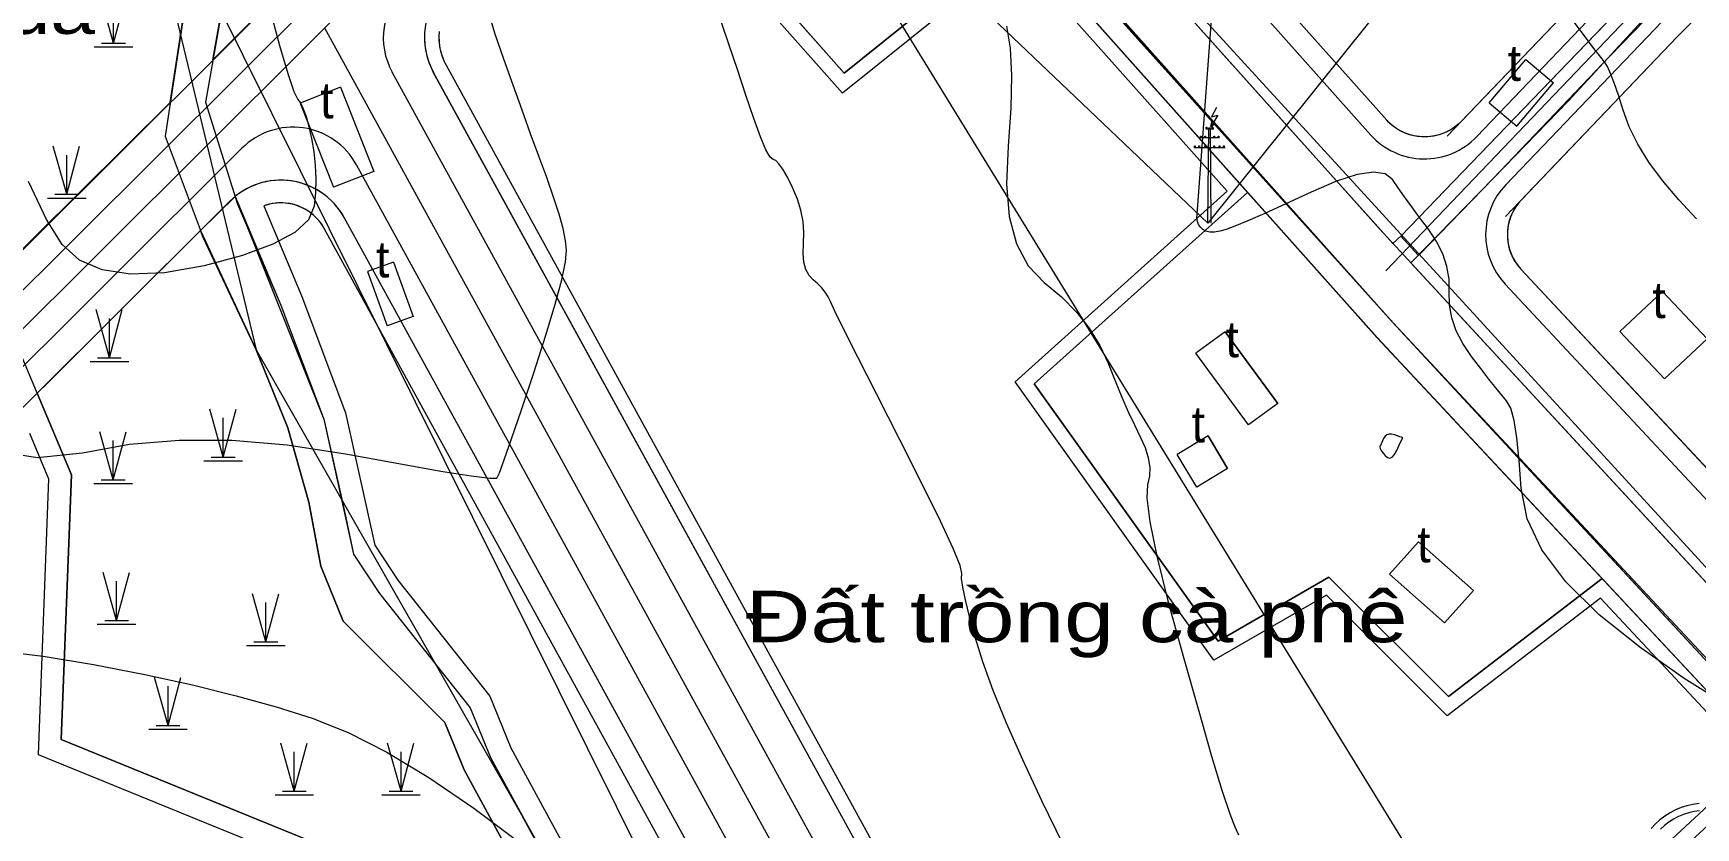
# Model space of a CAD drawing. Header units: metres. Extents: x 532950 to 537618, y 1849954 to 1853119.
# Drawn here: x 534323 to 534553, y 1851866 to 1851975.9 of the extents above; entities that cross this region are included whole.
import ezdxf

# ---------------------------------------------------------------- set-up
doc = ezdxf.new("R2010")
doc.units = ezdxf.units.M
doc.header["$LTSCALE"] = 3.1
for name, color, linetype, lineweight in [('11', 7, 'Continuous', 13), ('12', 7, 'Continuous', 13), ('36', 7, 'Continuous', 13), ('4', 7, 'Continuous', 13), ('45', 7, 'Continuous', 13), ('46', 7, 'Continuous', 13), ('48', 7, 'Continuous', 13), ('50', 7, 'Continuous', 13), ('52', 7, 'Continuous', 13), ('53', 7, 'Continuous', 13), ('55', 7, 'Continuous', 13), ('58', 7, 'Continuous', 13), ('9', 7, 'Continuous', 13)]:
    doc.layers.add(name, color=color, linetype=linetype, lineweight=lineweight)

msp = doc.modelspace()

# ---------------------------------------------------------------- linework, layer by layer
at = {"layer": '11'}
for points in [[(534431.22, 1852044.41), (534248.25, 1851861.97), (534062.73, 1851708.69)], [(534444.92, 1852021.67), (534639.61, 1851808.9)], [(534510.12, 1851943.06), (534545.58, 1851980.15)], [(534363.3, 1851976.69), (534468.02, 1851785.78)]]:
    msp.add_lwpolyline(points, dxfattribs=at)
at = {"layer": '12'}
for points in [[(534456.28, 1851779.34), (534363.27, 1851948.9), (534362.96, 1851949.42), (534362.6, 1851949.91), (534362.19, 1851950.36), (534361.75, 1851950.78), (534361.27, 1851951.16), (534360.77, 1851951.49), (534360.23, 1851951.78), (534359.67, 1851952.02), (534359.09, 1851952.21), (534358.5, 1851952.35), (534357.89, 1851952.43), (534357.28, 1851952.46), (534356.68, 1851952.43), (534356.07, 1851952.35), (534355.48, 1851952.22), (534354.9, 1851952.04), (534360.16, 1851939.48), (534366.21, 1851923.41), (534370.24, 1851905.08), (534373.44, 1851900.26), (534386.18, 1851884.18), (534389.08, 1851877.05), (534402.15, 1851852.94)], [(534357.2, 1851952.46), (534356.86, 1851952.45), (534356.53, 1851952.42), (534356.2, 1851952.37), (534355.87, 1851952.31), (534355.54, 1851952.24), (534355.21, 1851952.15), (534354.9, 1851952.04)], [(534354.9, 1851952.04), (534360.16, 1851939.48), (534366.21, 1851923.41), (534370.24, 1851905.08), (534373.44, 1851900.26), (534386.18, 1851884.18), (534389.08, 1851877.05), (534402.15, 1851852.94), (534428.03, 1851826.22), (534439.8, 1851807.68), (534449.45, 1851780.91), (534466.59, 1851713.59), (534473.32, 1851675.52)], [(534456.28, 1851779.34), (534363.27, 1851948.9), (534363.11, 1851949.19), (534362.92, 1851949.47), (534362.73, 1851949.74), (534362.52, 1851950.01), (534362.3, 1851950.26), (534362.06, 1851950.5), (534361.82, 1851950.73), (534361.56, 1851950.94), (534361.29, 1851951.15), (534361.01, 1851951.34), (534360.73, 1851951.52), (534360.43, 1851951.68), (534360.13, 1851951.83), (534359.82, 1851951.96), (534359.51, 1851952.08), (534359.19, 1851952.18), (534358.87, 1851952.27), (534358.54, 1851952.34), (534358.21, 1851952.39), (534357.87, 1851952.43), (534357.54, 1851952.45), (534357.2, 1851952.46)], [(534322.47, 1851920.59), (534325.14, 1851914.26), (534323.67, 1851876.1), (534363.27, 1851859.97), (534398.02, 1851827.91), (534428.33, 1851763), (534427.44, 1851731.08), (534438.11, 1851713.3), (534441.61, 1851663.48)], [(534322.47, 1851920.59), (534325.14, 1851914.26), (534323.67, 1851876.1), (534363.27, 1851859.97), (534398.02, 1851827.91), (534428.33, 1851763), (534427.44, 1851731.08), (534438.11, 1851713.3), (534441.61, 1851663.48)]]:
    msp.add_lwpolyline(points, dxfattribs=at)
at = {"layer": '36'}
for points in [[(534588.65, 1851673.97), (534636.8, 1851730.77), (534618.15, 1851749.42), (534633.4, 1851764.67), (534597.04, 1851801.02), (534557.85, 1851842.81), (534542.7, 1851857.96), (534561.06, 1851874.97), (534539.8, 1851897.76), (534518.6, 1851881.49), (534501.91, 1851898.18), (534486.33, 1851889.18), (534458.81, 1851927.71), (534488.17, 1851954.07), (534458.9, 1851986.92), (534434.95, 1851967.63), (534418.23, 1851986.56)], [(534557.85, 1851842.81), (534542.7, 1851857.96), (534561.06, 1851874.97), (534539.8, 1851897.76), (534518.6, 1851881.49), (534501.91, 1851898.18), (534486.33, 1851889.18), (534458.81, 1851927.71), (534488.17, 1851954.07), (534458.9, 1851986.92), (534434.95, 1851967.63), (534418.23, 1851986.56)], [(534379.16, 1851976.17), (534379.12, 1851975.48), (534379.14, 1851974.8), (534379.22, 1851974.11), (534379.36, 1851973.44), (534379.55, 1851972.78), (534379.8, 1851972.14), (534380.11, 1851971.52), (534478.76, 1851791.67), (534489.96, 1851769.15), (534499.31, 1851745.79), (534506.75, 1851721.76), (534528.9, 1851638.49)], [(534379.14, 1851975.98), (534379.12, 1851975.62), (534379.12, 1851975.27), (534379.13, 1851974.91), (534379.16, 1851974.56), (534379.21, 1851974.21), (534379.27, 1851973.86), (534379.34, 1851973.51), (534379.43, 1851973.16), (534379.54, 1851972.83), (534379.66, 1851972.49), (534379.79, 1851972.16), (534379.94, 1851971.84)], [(534379.94, 1851971.84), (534380.11, 1851971.52), (534478.76, 1851791.67)]]:
    msp.add_lwpolyline(points, dxfattribs=at)
at = {"layer": '4'}
msp.add_lwpolyline([(534396.34, 1851848.68), (534382.62, 1851873.99), (534379.95, 1851880.55), (534365.87, 1851894.59), (534362.78, 1851902.19), (534361.14, 1851911.02), (534358.23, 1851921.32), (534353.84, 1851932.14), (534346.15, 1851948.64), (534350.94, 1851953.35), (534363.19, 1851922.51), (534367.3, 1851903.83), (534370.9, 1851898.41), (534383.44, 1851882.58), (534386.24, 1851875.7), (534399.6, 1851851.07)], dxfattribs=at)
at = {"layer": '45'}
msp.add_lwpolyline([(534317.02, 1851941.62), (534341.97, 1851966.36), (534345.35, 1851988.6), (534345.65, 1852005.86), (534342.72, 1852019.6), (534343.77, 1852033.72), (534349.9, 1852051.97), (534351.37, 1852063.16), (534319.84, 1852064.29), (534287.39, 1852051.6), (534266.23, 1851993.79), (534232.37, 1851965.59), (534194.29, 1851944.44), (534188.64, 1851914.83), (534215.45, 1851895.09), (534256.36, 1851895.09), (534285.98, 1851920.47)], close=True, dxfattribs=at)
msp.add_lwpolyline([(534396.34, 1851848.68), (534382.62, 1851873.99), (534379.95, 1851880.55), (534365.87, 1851894.59), (534362.78, 1851902.19), (534361.14, 1851911.02), (534358.23, 1851921.32), (534353.84, 1851932.14), (534346.52, 1851947.65), (534346.15, 1851948.64), (534323.55, 1851926.11), (534328.3, 1851914.83), (534326.89, 1851878.18), (534364.98, 1851862.67)], dxfattribs=at)
at = {"layer": '46'}
msp.add_lwpolyline([(534426.06, 1852086.94), (534423.74, 1852074.59), (534422.53, 1852062.09), (534399.05, 1852063.42), (534399.05, 1852046.94), (534422.89, 1852047.05), (534347.85, 1851972.23), (534350.33, 1851986.26), (534351.5, 1852007.03), (534351.1, 1852020.67), (534347.93, 1852033.55), (534353.81, 1852051.07), (534356.89, 1852074.52), (534357.95, 1852084.9), (534361.14, 1852090.66), (534368.81, 1852102.34), (534370.33, 1852106.19), (534373.77, 1852104.83), (534426.12, 1852087.19)], close=True, dxfattribs=at)
at = {"layer": '48'}
msp.add_lwpolyline([(536135.62, 1851789.72), (535515.37, 1851926.72), (535258.5, 1851965.9), (535022.43, 1852017.88), (534680.95, 1852158.73), (534430.5, 1852265), (534355.97, 1852086.4), (534346.16, 1851984.65), (534462.32, 1851750.84), (534498.61, 1851623.52), (534531.7, 1851526.54), (534597.02, 1851432.26), (534785.89, 1851296.54), (534919.77, 1851224.01), (534977.2, 1851164.91), (535024.78, 1851103.67), (535103, 1851049.67), (535187.68, 1851009.38), (535275.9, 1851002), (535384.77, 1851022.15), (535615.71, 1851282.83), (535719.74, 1851373.89), (535864.1, 1851423.04), (536000.85, 1851463.59)], dxfattribs=at)
at = {"layer": '50'}
for points in [[(534540.58, 1851984.7), (534520.52, 1851963.7), (534520.07, 1851963.29), (534519.6, 1851962.92), (534519.09, 1851962.58), (534518.56, 1851962.3), (534518, 1851962.06), (534517.43, 1851961.86), (534516.84, 1851961.72), (534516.24, 1851961.63), (534515.64, 1851961.59), (534515.03, 1851961.6), (534514.43, 1851961.66), (534513.83, 1851961.77), (534513.25, 1851961.94), (534512.68, 1851962.15), (534512.14, 1851962.41), (534511.61, 1851962.72), (534511.12, 1851963.07), (534510.66, 1851963.46), (534510.23, 1851963.88), (534461.65, 1852018.42)], [(534561.92, 1851986.91), (534550.4, 1851975.43), (534528.85, 1851952.88), (534528.44, 1851952.42), (534528.07, 1851951.91), (534527.75, 1851951.38), (534527.48, 1851950.82), (534527.26, 1851950.23), (534527.09, 1851949.63), (534526.98, 1851949.02), (534526.92, 1851948.4), (534526.91, 1851947.78), (534526.97, 1851947.16), (534527.07, 1851946.54), (534527.23, 1851945.94), (534527.45, 1851945.36), (534527.71, 1851944.79), (534528.03, 1851944.25), (534528.39, 1851943.75), (534528.79, 1851943.27), (534588.4, 1851879.39)]]:
    msp.add_lwpolyline(points, dxfattribs=at)
for points in [[(534459.13, 1851989.68), (534445.9, 1852004.52), (534444.97, 1852005.61), (534444.05, 1852006.7), (534421.09, 1851986.42), (534435.18, 1851970.39)], [(534540.02, 1851900.46), (534508.89, 1851933.82), (534490.99, 1851953.91), (534461.48, 1851927.42), (534486.9, 1851891.82), (534502.24, 1851900.67), (534518.77, 1851884.14)]]:
    msp.add_lwpolyline(points, close=True, dxfattribs=at)
at = {"layer": '52'}
for p, q in [((534418.03, 1852036.55), (534245.73, 1851864.75)), ((534459.39, 1852016.44), (534507.99, 1851961.89)), ((534448.15, 1852006.51), (534511.11, 1851935.84)), ((534445.91, 1852004.51), (534508.87, 1851933.84)), ((534522.68, 1851961.63), (534542.9, 1851982.78)), ((534526.68, 1851954.96), (534548.26, 1851977.53)), ((534528.85, 1851952.88), (534550.43, 1851975.46)), ((534472.62, 1851788.31), (534372.66, 1851970.54)), ((534463.42, 1851783.26), (534367.71, 1851957.73)), ((534528.79, 1851943.27), (534643.21, 1851820.66)), ((534526.6, 1851941.22), (534641.02, 1851818.61)), ((534508.91, 1851933.79), (534627.86, 1851806.33)), ((534511.11, 1851935.84), (534630.05, 1851808.38))]:
    msp.add_line(p, q, dxfattribs=at)
msp.add_lwpolyline([(534351.88, 1851960.01), (534259.41, 1851867.8)], dxfattribs=at)
for centre, radius, start, end in [((534381.43, 1851975.35), 10, 134.9169, 208.7456), ((534358.94, 1851952.93), 10, 28.7456, 134.9169), ((534515.45, 1851968.54), 10, 221.6974, 316.2903), ((534533.91, 1851948.05), 10, 136.2903, 223.0198), ((534533.91, 1851948.05), 7, 136.2903, 223.0198)]:
    msp.add_arc(centre, radius, start, end, dxfattribs=at)
at = {"layer": '53'}
for p, q in [((534477.01, 1851790.71), (534378.35, 1851970.56)), ((534459.03, 1851780.85), (534366.03, 1851950.41))]:
    msp.add_line(p, q, dxfattribs=at)
for points in [[(534415.06, 1852039.24), (534243.04, 1851867.72), (534057.44, 1851714.37)], [(534350.33, 1851986.26), (534347.85, 1851972.23), (534415.06, 1852039.24)], [(534540.58, 1851984.7), (534520.52, 1851963.7), (534520.23, 1851963.43), (534519.93, 1851963.17), (534519.61, 1851962.93), (534519.28, 1851962.71), (534518.94, 1851962.5), (534518.59, 1851962.32), (534518.23, 1851962.15), (534517.86, 1851962), (534517.49, 1851961.88), (534517.1, 1851961.78), (534516.72, 1851961.7), (534516.32, 1851961.64), (534515.93, 1851961.6), (534515.53, 1851961.58), (534515.13, 1851961.59), (534514.74, 1851961.62), (534514.35, 1851961.67), (534513.96, 1851961.75), (534513.57, 1851961.84), (534513.19, 1851961.96), (534512.82, 1851962.09), (534512.45, 1851962.25), (534512.1, 1851962.43), (534511.76, 1851962.63), (534511.42, 1851962.84), (534511.1, 1851963.08), (534510.8, 1851963.33), (534510.5, 1851963.6), (534510.23, 1851963.88), (534461.65, 1852018.42)], [(534445.9, 1852004.52), (534508.89, 1851933.82), (534627.86, 1851806.33)], [(534518.6, 1851961.7), (534540.76, 1851984.88), (534552.39, 1851996.47)], [(534421.05, 1851986.38), (534435.18, 1851970.39), (534459.13, 1851989.68)], [(534559.29, 1851844.2), (534545.58, 1851857.91), (534563.9, 1851874.87), (534540.02, 1851900.46), (534518.77, 1851884.14), (534502.24, 1851900.67), (534486.9, 1851891.82), (534461.48, 1851927.42), (534490.99, 1851953.91), (534459.13, 1851989.68), (534435.18, 1851970.39), (534421.05, 1851986.38)], [(534526.65, 1851950.59), (534550.4, 1851975.43), (534561.92, 1851986.91)], [(534561.92, 1851986.91), (534550.4, 1851975.43), (534528.85, 1851952.88), (534528.6, 1851952.61), (534528.37, 1851952.33), (534528.16, 1851952.04), (534527.96, 1851951.73), (534527.77, 1851951.41), (534527.6, 1851951.09), (534527.45, 1851950.76), (534527.32, 1851950.42), (534527.21, 1851950.07), (534527.11, 1851949.72), (534527.03, 1851949.36), (534526.97, 1851949), (534526.93, 1851948.64), (534526.91, 1851948.27), (534526.91, 1851947.91), (534526.93, 1851947.54), (534526.96, 1851947.18), (534527.02, 1851946.82), (534527.09, 1851946.46), (534527.18, 1851946.11), (534527.29, 1851945.76), (534527.42, 1851945.42), (534527.57, 1851945.08), (534527.73, 1851944.75), (534527.91, 1851944.44), (534528.11, 1851944.13), (534528.32, 1851943.83), (534528.55, 1851943.54), (534528.79, 1851943.27), (534588.4, 1851879.39)], [(534377.15, 1851976.13), (534377.13, 1851975.69), (534377.12, 1851975.24), (534377.14, 1851974.8), (534377.17, 1851974.36), (534377.23, 1851973.92), (534377.3, 1851973.48), (534377.4, 1851973.04), (534377.51, 1851972.61), (534377.64, 1851972.19), (534377.79, 1851971.77), (534377.96, 1851971.36), (534378.15, 1851970.96)], [(534378.15, 1851970.96), (534378.35, 1851970.56), (534477.01, 1851790.71)], [(534350.2, 1851952.68), (534263.99, 1851866.72)]]:
    msp.add_lwpolyline(points, dxfattribs=at)
msp.add_lwpolyline([(534508.89, 1851933.82), (534490.99, 1851953.91), (534461.48, 1851927.42), (534486.9, 1851891.82), (534502.24, 1851900.67), (534518.77, 1851884.14), (534540.02, 1851900.46)], close=True, dxfattribs=at)
for centre, start, end in [((534387.12, 1851975.37), 134.9169, 208.7456), ((534357.26, 1851945.6), 28.7456, 134.9169)]:
    msp.add_arc(centre, 10, start, end, dxfattribs=at)
at = {"layer": '55'}
for p, q in [((534509.22, 1851948.85), (534459.88, 1852003.97)), ((534485.47, 1851949.67), (534443.18, 1851989.95)), ((534510.99, 1851935.98), (534469.21, 1851982.51)), ((534334.11, 1851974.56), (534332.25, 1851981.21)), ((534334.11, 1851974.56), (534335.9, 1851981.21)), ((534334.11, 1851974.56), (534334.11, 1851979.99)), ((534331.44, 1851974.05), (534336.78, 1851974.05)), ((534332.47, 1851974.56), (534335.76, 1851974.56)), ((534524.41, 1851966.31), (534529.47, 1851972.31)), ((534529.47, 1851972.31), (534533.29, 1851969.08)), ((534365.5, 1851968.49), (534359.92, 1851966.27)), ((534365.5, 1851968.49), (534370.13, 1851956.82)), ((534524.41, 1851966.31), (534526.24, 1851968.49)), ((534528.23, 1851963.09), (534533.29, 1851969.08)), ((534359.92, 1851966.27), (534364.56, 1851954.61)), ((534524.41, 1851966.31), (534528.23, 1851963.09)), ((534485.89, 1851963.04), (534486.04, 1851963.65)), ((534484.39, 1851961.48), (534487.1, 1851961.48)), ((534485.2, 1851962.72), (534486.29, 1851962.72)), ((534327.65, 1851953.65), (534325.78, 1851960.29)), ((534327.65, 1851953.65), (534329.43, 1851960.29)), ((534327.65, 1851953.65), (534327.65, 1851959.08)), ((534483.57, 1851960.14), (534487.86, 1851960.14)), ((534370.13, 1851956.82), (534364.56, 1851954.61)), ((534324.97, 1851953.13), (534330.31, 1851953.13)), ((534326, 1851953.65), (534329.29, 1851953.65)), ((534372.86, 1851944.26), (534369.26, 1851942.97)), ((534369.26, 1851942.97), (534371.97, 1851935.44)), ((534372.86, 1851944.26), (534375.57, 1851936.74)), ((534548.39, 1851940.21), (534554.56, 1851933.66)), ((534333.55, 1851931.03), (534331.69, 1851937.68)), ((534333.55, 1851931.03), (534335.33, 1851937.68)), ((534333.55, 1851931.03), (534333.55, 1851936.46)), ((534375.57, 1851936.74), (534371.97, 1851935.44)), ((534487.87, 1851934.63), (534483.83, 1851931.67)), ((534487.87, 1851934.63), (534495.16, 1851924.68)), ((534495.16, 1851924.68), (534487.87, 1851934.63)), ((534542.48, 1851934.64), (534548.65, 1851928.09)), ((534548.65, 1851928.09), (534554.56, 1851933.66)), ((534491.12, 1851921.72), (534483.83, 1851931.67)), ((534330.87, 1851930.52), (534336.21, 1851930.52)), ((534331.9, 1851931.03), (534335.19, 1851931.03)), ((534495.16, 1851924.68), (534491.12, 1851921.72)), ((534349.29, 1851917.27), (534347.42, 1851923.91)), ((534349.29, 1851917.27), (534351.07, 1851923.91)), ((534349.29, 1851917.27), (534349.29, 1851922.7)), ((534334.07, 1851914.14), (534332.2, 1851920.78)), ((534334.07, 1851914.14), (534335.85, 1851920.78)), ((534485.51, 1851920.21), (534481.23, 1851917.62)), ((534485.51, 1851920.21), (534488.22, 1851915.72)), ((534488.22, 1851915.72), (534485.51, 1851920.21)), ((534334.07, 1851914.14), (534334.07, 1851919.57)), ((534483.94, 1851913.13), (534481.23, 1851917.62)), ((534346.61, 1851916.76), (534351.95, 1851916.76)), ((534347.64, 1851917.27), (534350.93, 1851917.27)), ((534488.22, 1851915.72), (534483.94, 1851913.13)), ((534331.39, 1851913.63), (534336.73, 1851913.63)), ((534332.42, 1851914.14), (534335.71, 1851914.14)), ((534514.6, 1851905.57), (534510.62, 1851901.08)), ((534522.21, 1851898.83), (534514.6, 1851905.57)), ((534522.21, 1851898.83), (534514.6, 1851905.57)), ((534334.53, 1851894.66), (534332.67, 1851901.3)), ((534334.53, 1851894.66), (534336.32, 1851901.3)), ((534334.53, 1851894.66), (534334.53, 1851900.09)), ((534518.24, 1851894.34), (534510.62, 1851901.08)), ((534355.19, 1851891.71), (534353.33, 1851898.35)), ((534355.19, 1851891.71), (534356.97, 1851898.35)), ((534355.19, 1851891.71), (534355.19, 1851897.14)), ((534522.21, 1851898.83), (534518.24, 1851894.34)), ((534332.89, 1851894.66), (534336.18, 1851894.66)), ((534331.86, 1851894.14), (534337.2, 1851894.14)), ((534352.52, 1851891.19), (534357.85, 1851891.19)), ((534353.54, 1851891.71), (534356.83, 1851891.71)), ((534341.65, 1851880.13), (534339.79, 1851886.78)), ((534341.65, 1851880.13), (534343.43, 1851886.78)), ((534341.65, 1851880.13), (534341.65, 1851885.56)), ((534338.98, 1851879.62), (534344.31, 1851879.62)), ((534340, 1851880.13), (534343.29, 1851880.13)), ((534359.12, 1851871.06), (534357.26, 1851877.71)), ((534359.12, 1851871.06), (534360.91, 1851877.71)), ((534359.12, 1851871.06), (534359.12, 1851876.49)), ((534373.88, 1851871.06), (534372.02, 1851877.71)), ((534373.88, 1851871.06), (534375.66, 1851877.71)), ((534373.88, 1851871.06), (534373.88, 1851876.49)), ((534356.45, 1851870.55), (534361.79, 1851870.55)), ((534357.48, 1851871.06), (534360.77, 1851871.06)), ((534371.21, 1851870.55), (534376.54, 1851870.55)), ((534372.23, 1851871.06), (534375.52, 1851871.06))]:
    msp.add_line(p, q, dxfattribs=at)
for points in [[(534435.03, 1852302.36), (534325.72, 1852049.19), (534353.84, 1851932.14), (534451.76, 1851760.49), (534494.46, 1851609.32), (534521.83, 1851454.43), (534874.06, 1851297.73), (534980.01, 1851227.29), (535025.25, 1851130.42), (535137.96, 1851046.53), (535351.9, 1851022.3), (535580.64, 1851242.44), (535635.18, 1851288.02), (535713.41, 1851370.26), (536002.4, 1851411.83), (536158.14, 1851571.22), (536125.75, 1851798.92), (536134.25, 1851845.92), (534499.31, 1852312.5)], [(534484.47, 1851961.47), (534484.47, 1851961.67), (534484.55, 1851961.67), (534484.55, 1851961.47)], [(534485.06, 1851961.47), (534485.06, 1851961.67), (534485.14, 1851961.67), (534485.14, 1851961.47)], [(534485.27, 1851962.73), (534485.27, 1851962.93), (534485.36, 1851962.93), (534485.36, 1851962.73)], [(534486.1, 1851962.73), (534486.1, 1851962.93), (534486.19, 1851962.93), (534486.19, 1851962.73)], [(534486.31, 1851961.49), (534486.31, 1851961.69), (534486.4, 1851961.69), (534486.4, 1851961.49)], [(534486.9, 1851961.47), (534486.9, 1851961.67), (534486.99, 1851961.67), (534486.99, 1851961.47)], [(534483.65, 1851960.14), (534483.65, 1851960.34), (534483.74, 1851960.34), (534483.74, 1851960.14)], [(534484.24, 1851960.14), (534484.24, 1851960.34), (534484.33, 1851960.34), (534484.33, 1851960.14)], [(534485.06, 1851960.14), (534485.06, 1851960.34), (534485.14, 1851960.34), (534485.14, 1851960.14)], [(534486.31, 1851960.15), (534486.31, 1851960.35), (534486.4, 1851960.35), (534486.4, 1851960.15)], [(534487.07, 1851960.15), (534487.07, 1851960.35), (534487.16, 1851960.35), (534487.16, 1851960.15)], [(534487.66, 1851960.14), (534487.66, 1851960.34), (534487.75, 1851960.34), (534487.75, 1851960.14)], [(534510.9, 1851920.47), (534510.53, 1851920.47), (534510.23, 1851920.37), (534509.99, 1851920.17), (534509.8, 1851919.86), (534509.65, 1851919.53), (534509.54, 1851919.28), (534509.46, 1851919.1), (534509.41, 1851918.99), (534509.4, 1851918.96), (534509.39, 1851918.95), (534509.38, 1851918.92), (534509.35, 1851918.88), (534509.31, 1851918.83), (534509.27, 1851918.75), (534509.26, 1851918.64), (534509.32, 1851918.46), (534509.47, 1851918.21), (534509.69, 1851917.89), (534509.99, 1851917.51), (534510.33, 1851917.21), (534510.67, 1851917.12), (534511, 1851917.27), (534511.32, 1851917.63), (534511.64, 1851918.21), (534511.92, 1851918.84), (534512.15, 1851919.33), (534512.3, 1851919.68), (534512.4, 1851919.89), (534512.43, 1851919.96), (534512.39, 1851919.97), (534512.25, 1851920.02), (534512.03, 1851920.1), (534511.72, 1851920.22), (534511.31, 1851920.36)]]:
    msp.add_lwpolyline(points, close=True, dxfattribs=at)
for points in [[(534737.23, 1852248.01), (534714.79, 1852214.08), (534661.54, 1852133.56), (534567.19, 1852003.98), (534563.6, 1852000.42), (534544.34, 1851981.3), (534532.8, 1851969.23), (534512.24, 1851947.91), (534512.18, 1851947.87), (534514.64, 1851945.16), (534535.37, 1851966.56), (534546.68, 1851978.86), (534568.22, 1852000.42), (534569.8, 1852002), (534663.59, 1852131.84), (534721.55, 1852216.28), (534741.15, 1852246.88)], [(534549.37, 1852030.4), (534529.75, 1852004.89), (534485.47, 1851949.67)], [(534414.24, 1852019.36), (534434.71, 1851990.81), (534534.25, 1851828.7), (534535.87, 1851829.97)], [(534543.85, 1851980.78), (534532.94, 1851969.38), (534512.24, 1851947.91), (534511.07, 1851946.85), (534496.35, 1851963.23), (534459.88, 1852003.97)], [(534584.14, 1851867.72), (534509.22, 1851948.85), (534459.88, 1852003.97)], [(534443.84, 1851690.46), (534441.19, 1851714.27), (534430.6, 1851731.91), (534431.49, 1851763.66), (534420.9, 1851786.59), (534400.6, 1851829.8), (534364.98, 1851862.67), (534326.89, 1851878.18), (534328.3, 1851914.83), (534317.02, 1851941.62), (534285.98, 1851920.47), (534256.36, 1851895.09), (534215.45, 1851895.09), (534188.64, 1851914.83), (534194.29, 1851944.44), (534232.37, 1851965.59), (534266.23, 1851993.79)], [(534461.32, 1851991.44), (534493.15, 1851955.85), (534510.99, 1851935.98), (534542.29, 1851902.2), (534565.89, 1851876.72), (534579.2, 1851862.35), (534594.75, 1851845.57), (534610.3, 1851828.78), (534617, 1851821.78)], [(534862.38, 1851739.14), (534815.74, 1851745.98), (534762.53, 1851753.99), (534735.39, 1851758.27), (534706.03, 1851766.84), (534676.83, 1851780.99), (534670.06, 1851785.01), (534642.01, 1851806.6), (534622.48, 1851827.23), (534598.56, 1851852.49), (534580.08, 1851872.11), (534513.56, 1851944.16), (534525, 1851955.86), (534541.02, 1851972.71), (534557.45, 1851989.64)], [(534345.35, 1851988.6), (534341.26, 1851961.69), (534346.52, 1851947.65), (534353.84, 1851932.14), (534358.23, 1851921.32), (534361.14, 1851911.02), (534362.78, 1851902.19), (534365.87, 1851894.59), (534379.95, 1851880.55), (534382.62, 1851873.99), (534389.31, 1851861.7), (534396.34, 1851848.68), (534410.48, 1851834.06), (534418.83, 1851825.46), (534422.4, 1851821.78), (534427.88, 1851813.14), (534433.35, 1851804.52), (534442.62, 1851778.79), (534453.2, 1851740.01), (534459.6, 1851712.13), (534466.22, 1851674.66)], [(534350.33, 1851986.26), (534346.82, 1851966.37), (534351.28, 1851952.29), (534357.24, 1851938.32), (534363.19, 1851922.51), (534365.87, 1851910.61), (534367.3, 1851903.83), (534370.9, 1851898.41), (534383.44, 1851882.58), (534386.24, 1851875.7), (534392.83, 1851863.61), (534399.6, 1851851.07), (534413.35, 1851836.84), (534421.7, 1851828.25), (534425.56, 1851824.27), (534431.26, 1851815.29), (534436.96, 1851806.29), (534446.44, 1851779.99), (534457.08, 1851740.98), (534463.52, 1851712.92), (534470.19, 1851675.14)], [(534469.21, 1851982.51), (534510.99, 1851935.98), (534610.3, 1851828.78)], [(534528.8, 1851912.98), (534528.56, 1851916.8), (534528.24, 1851919.92), (534527.84, 1851922.33), (534527.37, 1851924.05), (534526.81, 1851925.07), (534526.14, 1851925.84), (534525.32, 1851926.84), (534524.34, 1851928.07), (534523.22, 1851929.52), (534521.95, 1851931.19), (534520.75, 1851932.98), (534519.85, 1851934.77), (534519.23, 1851936.55), (534518.91, 1851938.34), (534518.88, 1851940.13), (534518.85, 1851941.91), (534518.55, 1851943.67), (534517.97, 1851945.4), (534517.12, 1851947.11), (534515.99, 1851948.8), (534514.78, 1851950.41), (534513.68, 1851951.91), (534512.69, 1851953.29), (534511.81, 1851954.55), (534511.04, 1851955.7), (534510.02, 1851956.49), (534508.38, 1851956.72), (534506.13, 1851956.37), (534503.27, 1851955.45), (534499.79, 1851953.95), (534496.29, 1851952.32), (534493.36, 1851950.99), (534491.01, 1851949.95), (534489.23, 1851949.21), (534488.03, 1851948.77), (534487.16, 1851948.54), (534486.41, 1851948.42), (534485.76, 1851948.42), (534485.22, 1851948.53), (534484.79, 1851948.76), (534484.46, 1851949.08), (534484.21, 1851949.45), (534484.05, 1851949.89), (534483.98, 1851950.38), (534483.99, 1851950.93), (534484.09, 1851952.15), (534484.28, 1851954.63), (534484.57, 1851958.38), (534484.94, 1851963.39), (534485.4, 1851969.67), (534485.86, 1851975.89), (534486.22, 1851980.73)], [(534317.63, 1851918.16), (534323.59, 1851917.22), (534329.8, 1851917.89), (534336.31, 1851919.06), (534343.21, 1851919.63), (534350.48, 1851919.6), (534358.14, 1851918.97), (534366.18, 1851917.73), (534373.6, 1851916.37), (534379.4, 1851915.35), (534383.6, 1851914.67), (534386.18, 1851914.34), (534387.15, 1851914.35), (534387.49, 1851915.08), (534388.16, 1851916.91), (534389.18, 1851919.82), (534390.53, 1851923.83), (534392.23, 1851928.93), (534393.91, 1851934.13), (534395.2, 1851938.42), (534396.12, 1851941.82), (534396.64, 1851944.31), (534396.79, 1851945.91), (534396.64, 1851947.22), (534396.29, 1851948.89), (534395.74, 1851950.9), (534394.98, 1851953.25), (534394.03, 1851955.96), (534392.94, 1851958.91), (534391.81, 1851962.03), (534390.62, 1851965.3), (534389.39, 1851968.74), (534388.1, 1851972.34), (534386.91, 1851975.8), (534385.96, 1851978.84)], [(534355.62, 1851979.57), (534357.06, 1851974.25), (534358.21, 1851970.34), (534359.05, 1851967.85), (534359.59, 1851966.78), (534359.98, 1851966.28), (534360.36, 1851965.48), (534360.74, 1851964.39), (534361.12, 1851963.02), (534361.49, 1851961.35), (534361.81, 1851959.52), (534362, 1851957.67), (534362.08, 1851955.8), (534362.04, 1851953.91), (534361.88, 1851951.99), (534361.1, 1851950.12), (534359.19, 1851948.36), (534356.14, 1851946.72), (534351.97, 1851945.18), (534346.66, 1851943.76), (534341.17, 1851942.78), (534336.47, 1851942.58), (534332.54, 1851943.17), (534329.39, 1851944.54), (534327.02, 1851946.7), (534324.86, 1851950.15), (534322.35, 1851955.4)], [(534433.27, 1851938.8), (534432.96, 1851939.46), (534432.57, 1851940.09), (534432.1, 1851940.69), (534431.55, 1851941.26), (534430.91, 1851941.79), (534430.32, 1851942.41), (534429.89, 1851943.22), (534429.62, 1851944.23), (534429.51, 1851945.43), (534429.57, 1851946.84), (534429.62, 1851948.35), (534429.5, 1851949.88), (534429.19, 1851951.43), (534428.7, 1851952.99), (534428.03, 1851954.57), (534427.32, 1851956), (534426.69, 1851957.11), (534426.16, 1851957.88), (534425.71, 1851958.32), (534425.34, 1851958.44), (534424.94, 1851958.76), (534424.36, 1851959.81), (534423.61, 1851961.6), (534422.68, 1851964.11), (534421.58, 1851967.36), (534420.42, 1851970.9), (534419.28, 1851974.3), (534418.17, 1851977.54)], [(534553.06, 1851950.24), (534550.63, 1851952.89), (534548.39, 1851955.54), (534546.49, 1851958.11), (534544.95, 1851960.58), (534543.75, 1851962.97), (534542.91, 1851965.27), (534542.28, 1851967.34), (534541.7, 1851969.05), (534541.19, 1851970.38), (534540.75, 1851971.35), (534540.36, 1851971.95), (534539.82, 1851972.64), (534538.89, 1851973.84), (534537.58, 1851975.57), (534535.89, 1851977.83)], [(534457.65, 1851976.89), (534458.13, 1851973.85), (534458.33, 1851970.08), (534458.24, 1851965.57), (534457.86, 1851960.32), (534457.63, 1851955.07), (534458.02, 1851950.56), (534459.03, 1851946.79), (534460.64, 1851943.75), (534462.86, 1851941.45), (534465.24, 1851939.45), (534467.31, 1851937.34), (534469.07, 1851935.1), (534470.53, 1851932.74), (534471.68, 1851930.26), (534472.66, 1851927.83), (534473.59, 1851925.59), (534474.48, 1851923.55), (534475.33, 1851921.72), (534476.14, 1851920.09)], [(534486.66, 1851965.64), (534485.98, 1851964.34), (534486.87, 1851964.61), (534485.89, 1851963), (534486.45, 1851963.44)], [(534485.47, 1851949.67), (534485.63, 1851962.83), (534485.8, 1851962.83), (534485.91, 1851949.67)], [(534465.48, 1851863.68), (534462.5, 1851869.71), (534459.88, 1851875.37), (534457.65, 1851880.47), (534455.81, 1851885), (534454.35, 1851888.96), (534453.28, 1851892.36), (534452.51, 1851895.21), (534451.94, 1851897.51), (534451.58, 1851899.28), (534451.42, 1851900.5), (534451.46, 1851901.19), (534451.23, 1851902.26), (534450.26, 1851904.64), (534448.54, 1851908.34), (534446.08, 1851913.34), (534442.88, 1851919.66), (534439.63, 1851926.01), (534437.05, 1851931.1), (534435.13, 1851934.92), (534433.87, 1851937.49), (534433.27, 1851938.8)], [(534548.39, 1851940.21), (534542.48, 1851934.64), (534548.39, 1851940.21)], [(534476.14, 1851920.09), (534476.81, 1851918.6), (534477.24, 1851917.19), (534477.44, 1851915.86), (534477.41, 1851914.62), (534477.14, 1851913.46), (534477.03, 1851911.62), (534477.46, 1851908.32), (534478.44, 1851903.58), (534479.97, 1851897.39), (534482.05, 1851889.74), (534484.22, 1851882.1), (534486.01, 1851875.91), (534487.44, 1851871.19), (534488.51, 1851867.92), (534489.2, 1851866.11), (534489.74, 1851865.02)], [(534556.38, 1851883.51), (534551.38, 1851886.65), (534545.41, 1851890.82), (534539.59, 1851895.46), (534535.02, 1851900), (534531.7, 1851904.43), (534529.63, 1851908.75), (534528.8, 1851912.98)], [(534318.21, 1851890.47), (534324.38, 1851889.74), (534331.35, 1851888.58), (534338.44, 1851887.19), (534345.02, 1851885.75), (534351.07, 1851884.26), (534356.6, 1851882.73), (534361.6, 1851881.15), (534366.55, 1851879.17), (534371.92, 1851876.44), (534377.71, 1851872.95), (534383.93, 1851868.7), (534390.57, 1851863.7)]]:
    msp.add_lwpolyline(points, dxfattribs=at)
at = {"layer": '58'}
msp.add_lwpolyline([(534317.02, 1851941.62), (534341.97, 1851966.36), (534345.22, 1851987.69), (534345.65, 1852005.86), (534342.72, 1852019.6), (534343.77, 1852033.72), (534349.9, 1852051.97), (534351.37, 1852063.16), (534319.84, 1852064.29), (534287.39, 1852051.6), (534266.23, 1851993.79), (534232.37, 1851965.59), (534194.29, 1851944.44), (534188.64, 1851914.83), (534215.45, 1851895.09), (534256.36, 1851895.09), (534285.98, 1851920.47)], close=True, dxfattribs=at)
for points in [[(534354.68, 1851955.26), (534354.1, 1851955.09), (534353.54, 1851954.88), (534352.98, 1851954.64), (534352.44, 1851954.36), (534351.92, 1851954.05), (534351.42, 1851953.72), (534350.94, 1851953.35)], [(534459.03, 1851780.85), (534366.03, 1851950.41), (534365.72, 1851950.93), (534365.38, 1851951.43), (534365.02, 1851951.91), (534364.62, 1851952.37), (534364.2, 1851952.8), (534363.75, 1851953.2), (534363.28, 1851953.58), (534362.79, 1851953.93), (534362.27, 1851954.25), (534361.74, 1851954.54), (534361.19, 1851954.79), (534360.63, 1851955.01), (534360.06, 1851955.2), (534359.47, 1851955.35), (534358.88, 1851955.47), (534358.28, 1851955.55), (534357.68, 1851955.59), (534357.07, 1851955.6), (534356.47, 1851955.57), (534355.87, 1851955.5), (534355.27, 1851955.4), (534354.68, 1851955.26)], [(534346.15, 1851948.64), (534350.94, 1851953.35), (534363.19, 1851922.51), (534367.3, 1851903.83), (534370.9, 1851898.41), (534383.44, 1851882.58), (534386.24, 1851875.7), (534399.6, 1851851.07), (534425.56, 1851824.27), (534436.96, 1851806.29), (534446.44, 1851779.99), (534463.52, 1851712.92), (534470.19, 1851675.14)], [(534466.22, 1851674.66), (534459.6, 1851712.13), (534453.2, 1851740.01), (534442.62, 1851778.79), (534433.35, 1851804.52), (534422.4, 1851821.78), (534396.34, 1851848.68), (534382.62, 1851873.99), (534379.95, 1851880.55), (534365.87, 1851894.59), (534362.78, 1851902.19), (534361.14, 1851911.02), (534358.23, 1851921.32), (534353.84, 1851932.14), (534346.15, 1851948.64), (534350.94, 1851953.35)], [(534350.94, 1851953.35), (534357.24, 1851938.32), (534363.19, 1851922.51), (534367.3, 1851903.83), (534370.9, 1851898.41), (534383.44, 1851882.58), (534386.24, 1851875.7), (534399.6, 1851851.07), (534425.56, 1851824.27), (534436.96, 1851806.29), (534446.44, 1851779.99), (534463.52, 1851712.92), (534470.19, 1851675.14)], [(534364.98, 1851862.67), (534326.89, 1851878.18), (534328.3, 1851914.83), (534323.55, 1851926.11), (534346.15, 1851948.64), (534353.84, 1851932.14), (534358.23, 1851921.32), (534361.14, 1851911.02), (534362.78, 1851902.19), (534365.87, 1851894.59), (534379.95, 1851880.55), (534382.62, 1851873.99), (534396.34, 1851848.68)], [(534263.99, 1851866.72), (534323.55, 1851926.11)], [(534323.55, 1851926.11), (534328.3, 1851914.83), (534326.89, 1851878.18), (534364.98, 1851862.67), (534400.6, 1851829.8), (534431.49, 1851763.66), (534430.6, 1851731.91), (534441.19, 1851714.27), (534444.72, 1851664)]]:
    msp.add_lwpolyline(points, dxfattribs=at)
at = {"layer": '9'}
for points in [[(534553.42, 1851869.33), (534552.58, 1851869.22), (534551.75, 1851869.04), (534550.94, 1851868.78), (534550.16, 1851868.46), (534549.41, 1851868.06), (534548.69, 1851867.61), (534548.02, 1851867.09), (534547.39, 1851866.52), (534546.82, 1851865.89)], [(534553.51, 1851868.33), (534552.76, 1851868.23), (534552.01, 1851868.06), (534551.29, 1851867.83), (534550.58, 1851867.54), (534549.91, 1851867.19), (534549.27, 1851866.78), (534548.66, 1851866.32), (534548.1, 1851865.81)]]:
    msp.add_lwpolyline(points, dxfattribs=at)

# ---------------------------------------------------------------- texts
at = {"layer": '55'}
for s, height, width, p in [('Ruộng lúa', 6.657, 1.25, (534280.83, 1851975.84)), ('Đất trồng cà phê', 7.122, 1.3, (534421.57, 1851891.66))]:
    msp.add_text(s, height=height, dxfattribs=dict(at, width=width)).set_placement(p)
for p in [(534526.95, 1851969.34), (534362.69, 1851964.15), (534370.4, 1851942.14), (534546.95, 1851936.51), (534487.92, 1851931.09), (534483.23, 1851919.31), (534514.43, 1851902.71)]:
    msp.add_text('t', height=5, dxfattribs=at).set_placement(p)

doc.saveas('drawing.dxf')
